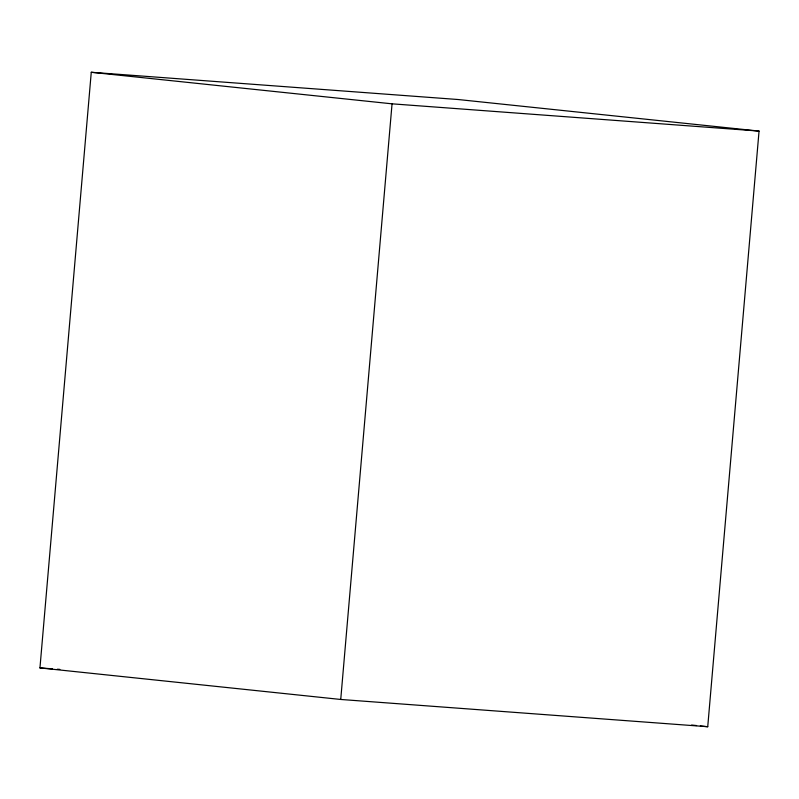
<?xml version="1.0" encoding="UTF-8"?>
<svg xmlns="http://www.w3.org/2000/svg" width="799" height="799" viewBox="0 0 799 799"><rect width="100%" height="100%" fill="white"/><g stroke="black" fill="none" stroke-linecap="round" stroke-linejoin="round"><path stroke-width="1.2" d="M39.95 667.914L91.266 72.28L458.266 99.535L759.05 131.086L707.734 726.72L340.734 699.465L39.95 667.914L52.394 668.833M340.734 699.465L392.049 103.83L91.266 72.28M392.049 103.83L759.05 131.086M57.368 669.202L59.855 669.392M691.644 725.033L696.598 725.552M700.314 725.941L707.734 726.72"/></g></svg>
